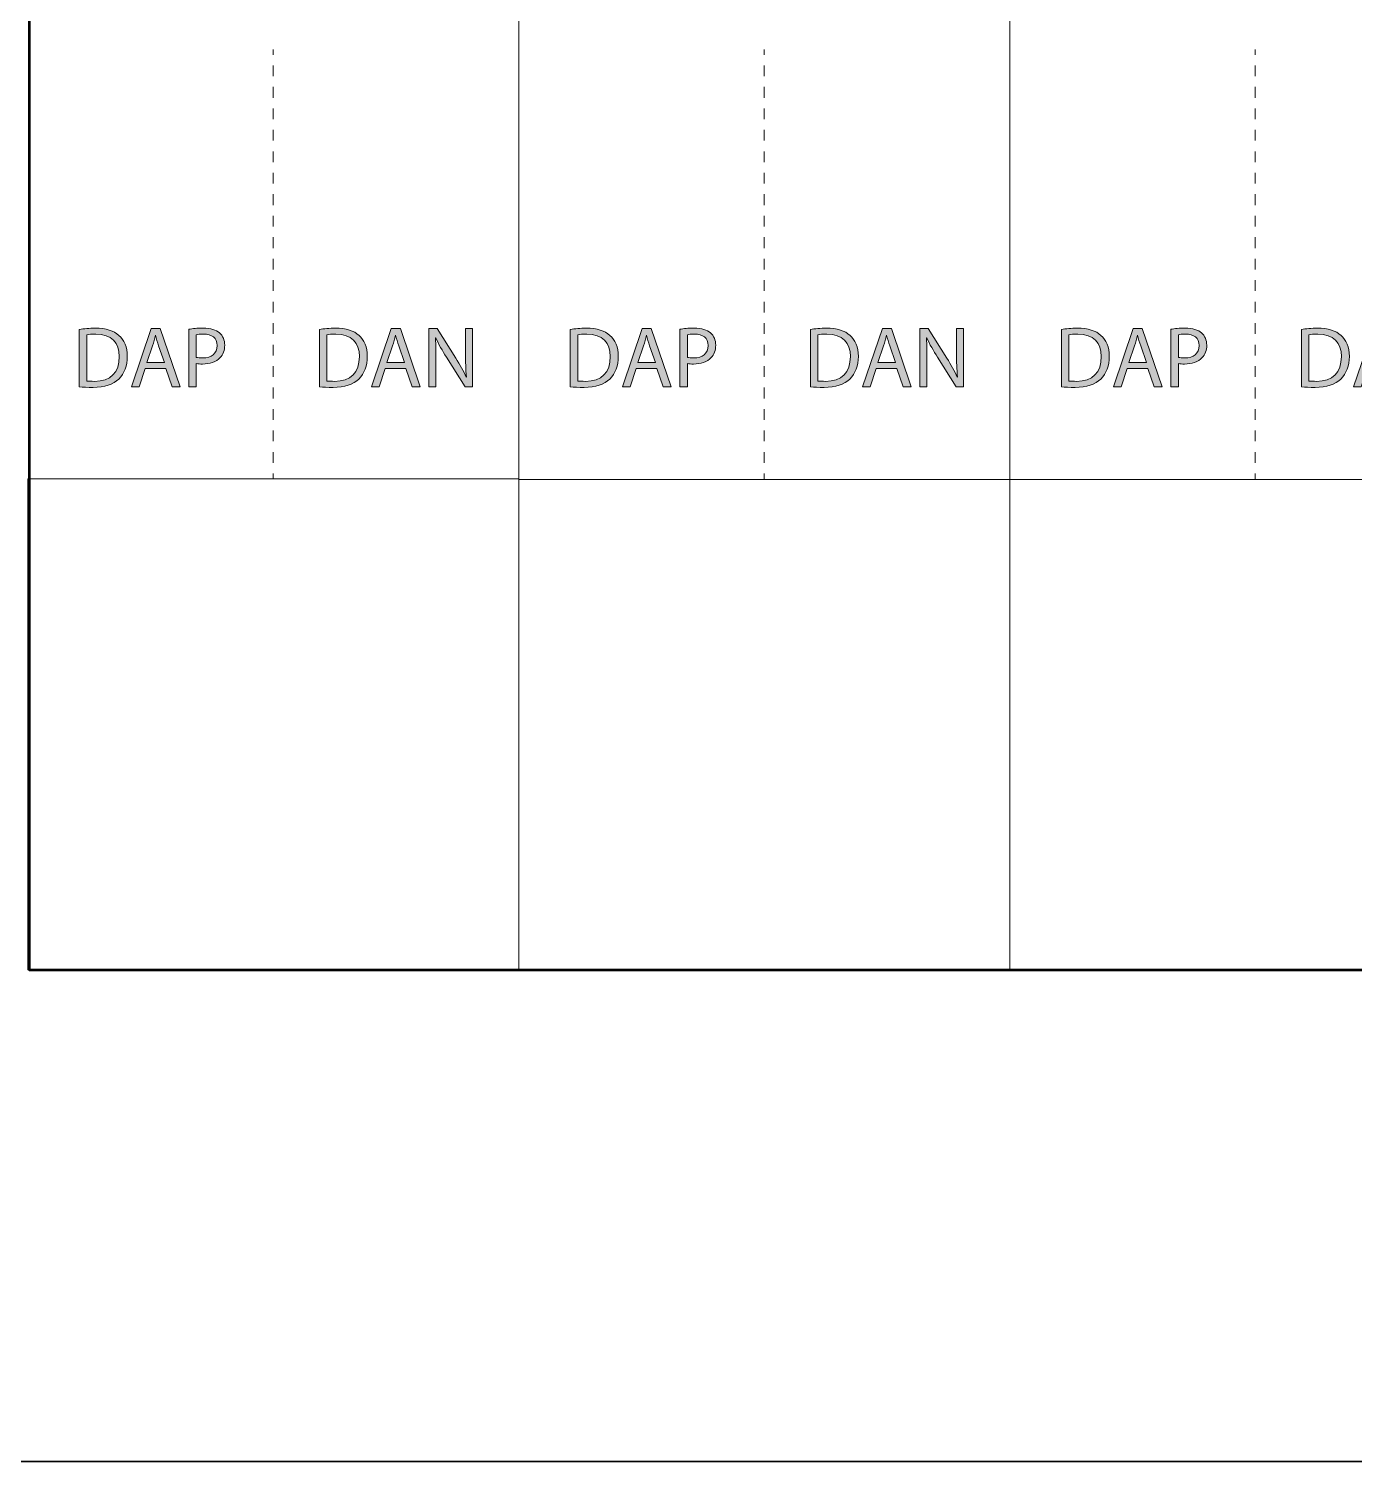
# Model space of a CAD drawing. Header units: inches. Extents: x 1 to 361, y -269 to -21.
# Drawn here: x 212.03 to 255.23, y -269.01 to -222.33 of the extents above; entities that cross this region are included whole.
import ezdxf

# ---------------------------------------------------------------- set-up
doc = ezdxf.new("R2010")
doc.units = ezdxf.units.IN
doc.header["$MEASUREMENT"] = 0
for name, pattern in [('AI-Linetype-5', [0.699849, 0.349925, -0.349925]), ('AI-Linetype-6', [0.699849, 0.349925, -0.349925]), ('AI-Linetype-7', [0.699849, 0.349925, -0.349925])]:
    doc.linetypes.add(name, pattern=pattern)
doc.layers.add('Layer 1', color=7, linetype='Continuous')

# ---------------------------------------------------------------- blocks, each defined once
blk = doc.blocks.new('block 53')
at = {"layer": 'Layer 1', "color": 7, "lineweight": 18}
for points in [[(220, -223.176), (220, -223)], [(220, -237), (220, -236.823)]]:
    blk.add_lwpolyline(points, dxfattribs=at)
at = {"layer": 'Layer 1', "color": 7, "linetype": 'AI-Linetype-5', "lineweight": 18}
blk.add_lwpolyline([(220, -236.473), (220, -223.351)], dxfattribs=at)
blk = doc.blocks.new('block 52')
at = {"layer": 'Layer 1'}
blk.add_blockref('block 53', (0, 0), dxfattribs=at)
blk = doc.blocks.new('block 55')
at = {"layer": 'Layer 1', "color": 7, "lineweight": 18}
for points in [[(236, -223.176), (236, -223)], [(236, -237), (236, -236.823)]]:
    blk.add_lwpolyline(points, dxfattribs=at)
at = {"layer": 'Layer 1', "color": 7, "linetype": 'AI-Linetype-6', "lineweight": 18}
blk.add_lwpolyline([(236, -236.473), (236, -223.351)], dxfattribs=at)
blk = doc.blocks.new('block 54')
at = {"layer": 'Layer 1'}
blk.add_blockref('block 55', (0, 0), dxfattribs=at)
blk = doc.blocks.new('block 57')
at = {"layer": 'Layer 1', "color": 7, "lineweight": 18}
for points in [[(252, -223.176), (252, -223)], [(252, -237), (252, -236.823)]]:
    blk.add_lwpolyline(points, dxfattribs=at)
at = {"layer": 'Layer 1', "color": 7, "linetype": 'AI-Linetype-7', "lineweight": 18}
blk.add_lwpolyline([(252, -236.473), (252, -223.351)], dxfattribs=at)
blk = doc.blocks.new('block 56')
at = {"layer": 'Layer 1'}
blk.add_blockref('block 57', (0, 0), dxfattribs=at)
blk = doc.blocks.new('block 61')
at = {"layer": 'Layer 1'}
h = blk.add_hatch(color=7, dxfattribs=at)
h.dxf.hatch_style = 2
edge = h.paths.add_edge_path()
edge.add_spline(control_points=[(213.68, -232.127), (213.829, -232.102), (214.007, -232.085), (214.202, -232.085), (214.554, -232.085), (214.805, -232.169), (214.972, -232.321), (215.144, -232.477), (215.243, -232.697), (215.243, -233.004), (215.243, -233.314), (215.144, -233.568), (214.969, -233.743), (214.789, -233.921), (214.495, -234.017), (214.126, -234.017), (213.948, -234.017), (213.804, -234.008), (213.68, -233.994), (213.68, -233.994), (213.68, -232.127), (213.68, -232.127)], knot_values=[0, 0, 0, 0, 1, 1, 1, 2, 2, 2, 3, 3, 3, 4, 4, 4, 5, 5, 5, 6, 6, 6, 7, 7, 7, 7], degree=3, periodic=1)
edge = h.paths.add_edge_path()
edge.add_spline(control_points=[(213.926, -233.808), (213.988, -233.817), (214.078, -233.819), (214.174, -233.819), (214.701, -233.819), (214.983, -233.526), (214.983, -233.012), (214.986, -232.564), (214.732, -232.279), (214.213, -232.279), (214.086, -232.279), (213.99, -232.29), (213.926, -232.305), (213.926, -232.305), (213.926, -233.808), (213.926, -233.808)], knot_values=[0, 0, 0, 0, 1, 1, 1, 2, 2, 2, 3, 3, 3, 4, 4, 4, 5, 5, 5, 5], degree=3, periodic=1)
h = blk.add_hatch(color=7, dxfattribs=at)
h.dxf.hatch_style = 2
h.paths.add_polyline_path([(215.828, -233.402), (215.63, -234), (215.376, -234), (216.025, -232.099), (216.318, -232.099), (216.967, -234), (216.705, -234), (216.502, -233.402)])
edge = h.paths.add_edge_path()
edge.add_spline(control_points=[(216.454, -233.21), (216.454, -233.21), (216.265, -232.663), (216.265, -232.663), (216.222, -232.539), (216.194, -232.426), (216.166, -232.316), (216.166, -232.316), (216.16, -232.316), (216.16, -232.316), (216.132, -232.426), (216.104, -232.544), (216.064, -232.66), (216.064, -232.66), (215.878, -233.21), (215.878, -233.21), (215.878, -233.21), (216.454, -233.21), (216.454, -233.21)], knot_values=[0, 0, 0, 0, 1, 1, 1, 2, 2, 2, 3, 3, 3, 4, 4, 4, 5, 5, 5, 6, 6, 6, 6], degree=3, periodic=1)
h = blk.add_hatch(color=7, dxfattribs=at)
h.dxf.hatch_style = 2
edge = h.paths.add_edge_path()
edge.add_spline(control_points=[(217.247, -232.121), (217.366, -232.102), (217.521, -232.085), (217.719, -232.085), (217.961, -232.085), (218.139, -232.141), (218.252, -232.242), (218.353, -232.333), (218.418, -232.471), (218.418, -232.64), (218.418, -232.812), (218.367, -232.948), (218.271, -233.047), (218.139, -233.185), (217.93, -233.255), (217.69, -233.255), (217.617, -233.255), (217.549, -233.252), (217.493, -233.238), (217.493, -233.238), (217.493, -234), (217.493, -234), (217.493, -234), (217.247, -234), (217.247, -234), (217.247, -234), (217.247, -232.121), (217.247, -232.121)], knot_values=[0, 0, 0, 0, 1, 1, 1, 2, 2, 2, 3, 3, 3, 4, 4, 4, 5, 5, 5, 6, 6, 6, 7, 7, 7, 8, 8, 8, 9, 9, 9, 9], degree=3, periodic=1)
edge = h.paths.add_edge_path()
edge.add_spline(control_points=[(217.493, -233.038), (217.546, -233.052), (217.614, -233.058), (217.696, -233.058), (217.992, -233.058), (218.173, -232.911), (218.173, -232.655), (218.173, -232.401), (217.992, -232.279), (217.724, -232.279), (217.617, -232.279), (217.535, -232.288), (217.493, -232.299), (217.493, -232.299), (217.493, -233.038), (217.493, -233.038)], knot_values=[0, 0, 0, 0, 1, 1, 1, 2, 2, 2, 3, 3, 3, 4, 4, 4, 5, 5, 5, 5], degree=3, periodic=1)
at = {"layer": 'Layer 1', "lineweight": 0}
blk.add_lwpolyline([(215.828, -233.402), (215.63, -234), (215.376, -234), (216.025, -232.099), (216.318, -232.099), (216.967, -234), (216.705, -234), (216.502, -233.402), (215.828, -233.402)], dxfattribs=at)
for points, knots in [([(213.68, -232.127), (213.829, -232.102), (214.007, -232.085), (214.202, -232.085), (214.554, -232.085), (214.805, -232.169), (214.972, -232.321), (215.144, -232.477), (215.243, -232.697), (215.243, -233.004), (215.243, -233.314), (215.144, -233.568), (214.969, -233.743), (214.789, -233.921), (214.495, -234.017), (214.126, -234.017), (213.948, -234.017), (213.804, -234.008), (213.68, -233.994), (213.68, -233.994), (213.68, -232.127), (213.68, -232.127)], [0, 0, 0, 0, 1, 1, 1, 2, 2, 2, 3, 3, 3, 4, 4, 4, 5, 5, 5, 6, 6, 6, 7, 7, 7, 7]), ([(213.926, -233.808), (213.988, -233.817), (214.078, -233.819), (214.174, -233.819), (214.701, -233.819), (214.983, -233.526), (214.983, -233.012), (214.986, -232.564), (214.732, -232.279), (214.213, -232.279), (214.086, -232.279), (213.99, -232.29), (213.926, -232.305), (213.926, -232.305), (213.926, -233.808), (213.926, -233.808)], [0, 0, 0, 0, 1, 1, 1, 2, 2, 2, 3, 3, 3, 4, 4, 4, 5, 5, 5, 5]), ([(216.454, -233.21), (216.454, -233.21), (216.265, -232.663), (216.265, -232.663), (216.222, -232.539), (216.194, -232.426), (216.166, -232.316), (216.166, -232.316), (216.16, -232.316), (216.16, -232.316), (216.132, -232.426), (216.104, -232.544), (216.064, -232.66), (216.064, -232.66), (215.878, -233.21), (215.878, -233.21), (215.878, -233.21), (216.454, -233.21), (216.454, -233.21)], [0, 0, 0, 0, 1, 1, 1, 2, 2, 2, 3, 3, 3, 4, 4, 4, 5, 5, 5, 6, 6, 6, 6]), ([(217.247, -232.121), (217.366, -232.102), (217.521, -232.085), (217.719, -232.085), (217.961, -232.085), (218.139, -232.141), (218.252, -232.242), (218.353, -232.333), (218.418, -232.471), (218.418, -232.64), (218.418, -232.812), (218.367, -232.948), (218.271, -233.047), (218.139, -233.185), (217.93, -233.255), (217.69, -233.255), (217.617, -233.255), (217.549, -233.252), (217.493, -233.238), (217.493, -233.238), (217.493, -234), (217.493, -234), (217.493, -234), (217.247, -234), (217.247, -234), (217.247, -234), (217.247, -232.121), (217.247, -232.121)], [0, 0, 0, 0, 1, 1, 1, 2, 2, 2, 3, 3, 3, 4, 4, 4, 5, 5, 5, 6, 6, 6, 7, 7, 7, 8, 8, 8, 9, 9, 9, 9]), ([(217.493, -233.038), (217.546, -233.052), (217.614, -233.058), (217.696, -233.058), (217.992, -233.058), (218.173, -232.911), (218.173, -232.655), (218.173, -232.401), (217.992, -232.279), (217.724, -232.279), (217.617, -232.279), (217.535, -232.288), (217.493, -232.299), (217.493, -232.299), (217.493, -233.038), (217.493, -233.038)], [0, 0, 0, 0, 1, 1, 1, 2, 2, 2, 3, 3, 3, 4, 4, 4, 5, 5, 5, 5])]:
    blk.add_open_spline(points, degree=3, knots=knots, dxfattribs=at)
blk = doc.blocks.new('block 62')
at = {"layer": 'Layer 1'}
h = blk.add_hatch(color=7, dxfattribs=at)
h.dxf.hatch_style = 2
edge = h.paths.add_edge_path()
edge.add_spline(control_points=[(229.68, -232.127), (229.83, -232.102), (230.007, -232.085), (230.202, -232.085), (230.554, -232.085), (230.806, -232.169), (230.972, -232.321), (231.144, -232.477), (231.243, -232.697), (231.243, -233.004), (231.243, -233.314), (231.144, -233.568), (230.969, -233.743), (230.789, -233.921), (230.495, -234.017), (230.126, -234.017), (229.948, -234.017), (229.804, -234.008), (229.68, -233.994), (229.68, -233.994), (229.68, -232.127), (229.68, -232.127)], knot_values=[0, 0, 0, 0, 1, 1, 1, 2, 2, 2, 3, 3, 3, 4, 4, 4, 5, 5, 5, 6, 6, 6, 7, 7, 7, 7], degree=3, periodic=1)
edge = h.paths.add_edge_path()
edge.add_spline(control_points=[(229.926, -233.808), (229.988, -233.817), (230.078, -233.819), (230.174, -233.819), (230.701, -233.819), (230.983, -233.526), (230.983, -233.012), (230.986, -232.564), (230.732, -232.279), (230.213, -232.279), (230.086, -232.279), (229.99, -232.29), (229.926, -232.305), (229.926, -232.305), (229.926, -233.808), (229.926, -233.808)], knot_values=[0, 0, 0, 0, 1, 1, 1, 2, 2, 2, 3, 3, 3, 4, 4, 4, 5, 5, 5, 5], degree=3, periodic=1)
h = blk.add_hatch(color=7, dxfattribs=at)
h.dxf.hatch_style = 2
h.paths.add_polyline_path([(231.828, -233.402), (231.63, -234), (231.376, -234), (232.025, -232.099), (232.318, -232.099), (232.967, -234), (232.705, -234), (232.502, -233.402)])
edge = h.paths.add_edge_path()
edge.add_spline(control_points=[(232.454, -233.21), (232.454, -233.21), (232.265, -232.663), (232.265, -232.663), (232.223, -232.539), (232.194, -232.426), (232.166, -232.316), (232.166, -232.316), (232.161, -232.316), (232.161, -232.316), (232.132, -232.426), (232.104, -232.544), (232.064, -232.66), (232.064, -232.66), (231.878, -233.21), (231.878, -233.21), (231.878, -233.21), (232.454, -233.21), (232.454, -233.21)], knot_values=[0, 0, 0, 0, 1, 1, 1, 2, 2, 2, 3, 3, 3, 4, 4, 4, 5, 5, 5, 6, 6, 6, 6], degree=3, periodic=1)
h = blk.add_hatch(color=7, dxfattribs=at)
h.dxf.hatch_style = 2
edge = h.paths.add_edge_path()
edge.add_spline(control_points=[(233.247, -232.121), (233.366, -232.102), (233.521, -232.085), (233.719, -232.085), (233.961, -232.085), (234.139, -232.141), (234.252, -232.242), (234.353, -232.333), (234.418, -232.471), (234.418, -232.64), (234.418, -232.812), (234.367, -232.948), (234.271, -233.047), (234.139, -233.185), (233.93, -233.255), (233.69, -233.255), (233.617, -233.255), (233.549, -233.252), (233.493, -233.238), (233.493, -233.238), (233.493, -234), (233.493, -234), (233.493, -234), (233.247, -234), (233.247, -234), (233.247, -234), (233.247, -232.121), (233.247, -232.121)], knot_values=[0, 0, 0, 0, 1, 1, 1, 2, 2, 2, 3, 3, 3, 4, 4, 4, 5, 5, 5, 6, 6, 6, 7, 7, 7, 8, 8, 8, 9, 9, 9, 9], degree=3, periodic=1)
edge = h.paths.add_edge_path()
edge.add_spline(control_points=[(233.493, -233.038), (233.546, -233.052), (233.614, -233.058), (233.696, -233.058), (233.992, -233.058), (234.173, -232.911), (234.173, -232.655), (234.173, -232.401), (233.992, -232.279), (233.724, -232.279), (233.617, -232.279), (233.535, -232.288), (233.493, -232.299), (233.493, -232.299), (233.493, -233.038), (233.493, -233.038)], knot_values=[0, 0, 0, 0, 1, 1, 1, 2, 2, 2, 3, 3, 3, 4, 4, 4, 5, 5, 5, 5], degree=3, periodic=1)
at = {"layer": 'Layer 1', "lineweight": 0}
blk.add_lwpolyline([(231.828, -233.402), (231.63, -234), (231.376, -234), (232.025, -232.099), (232.318, -232.099), (232.967, -234), (232.705, -234), (232.502, -233.402), (231.828, -233.402)], dxfattribs=at)
for points, knots in [([(229.68, -232.127), (229.83, -232.102), (230.007, -232.085), (230.202, -232.085), (230.554, -232.085), (230.806, -232.169), (230.972, -232.321), (231.144, -232.477), (231.243, -232.697), (231.243, -233.004), (231.243, -233.314), (231.144, -233.568), (230.969, -233.743), (230.789, -233.921), (230.495, -234.017), (230.126, -234.017), (229.948, -234.017), (229.804, -234.008), (229.68, -233.994), (229.68, -233.994), (229.68, -232.127), (229.68, -232.127)], [0, 0, 0, 0, 1, 1, 1, 2, 2, 2, 3, 3, 3, 4, 4, 4, 5, 5, 5, 6, 6, 6, 7, 7, 7, 7]), ([(229.926, -233.808), (229.988, -233.817), (230.078, -233.819), (230.174, -233.819), (230.701, -233.819), (230.983, -233.526), (230.983, -233.012), (230.986, -232.564), (230.732, -232.279), (230.213, -232.279), (230.086, -232.279), (229.99, -232.29), (229.926, -232.305), (229.926, -232.305), (229.926, -233.808), (229.926, -233.808)], [0, 0, 0, 0, 1, 1, 1, 2, 2, 2, 3, 3, 3, 4, 4, 4, 5, 5, 5, 5]), ([(232.454, -233.21), (232.454, -233.21), (232.265, -232.663), (232.265, -232.663), (232.223, -232.539), (232.194, -232.426), (232.166, -232.316), (232.166, -232.316), (232.161, -232.316), (232.161, -232.316), (232.132, -232.426), (232.104, -232.544), (232.064, -232.66), (232.064, -232.66), (231.878, -233.21), (231.878, -233.21), (231.878, -233.21), (232.454, -233.21), (232.454, -233.21)], [0, 0, 0, 0, 1, 1, 1, 2, 2, 2, 3, 3, 3, 4, 4, 4, 5, 5, 5, 6, 6, 6, 6]), ([(233.247, -232.121), (233.366, -232.102), (233.521, -232.085), (233.719, -232.085), (233.961, -232.085), (234.139, -232.141), (234.252, -232.242), (234.353, -232.333), (234.418, -232.471), (234.418, -232.64), (234.418, -232.812), (234.367, -232.948), (234.271, -233.047), (234.139, -233.185), (233.93, -233.255), (233.69, -233.255), (233.617, -233.255), (233.549, -233.252), (233.493, -233.238), (233.493, -233.238), (233.493, -234), (233.493, -234), (233.493, -234), (233.247, -234), (233.247, -234), (233.247, -234), (233.247, -232.121), (233.247, -232.121)], [0, 0, 0, 0, 1, 1, 1, 2, 2, 2, 3, 3, 3, 4, 4, 4, 5, 5, 5, 6, 6, 6, 7, 7, 7, 8, 8, 8, 9, 9, 9, 9]), ([(233.493, -233.038), (233.546, -233.052), (233.614, -233.058), (233.696, -233.058), (233.992, -233.058), (234.173, -232.911), (234.173, -232.655), (234.173, -232.401), (233.992, -232.279), (233.724, -232.279), (233.617, -232.279), (233.535, -232.288), (233.493, -232.299), (233.493, -232.299), (233.493, -233.038), (233.493, -233.038)], [0, 0, 0, 0, 1, 1, 1, 2, 2, 2, 3, 3, 3, 4, 4, 4, 5, 5, 5, 5])]:
    blk.add_open_spline(points, degree=3, knots=knots, dxfattribs=at)
blk = doc.blocks.new('block 63')
at = {"layer": 'Layer 1'}
h = blk.add_hatch(color=7, dxfattribs=at)
h.dxf.hatch_style = 2
edge = h.paths.add_edge_path()
edge.add_spline(control_points=[(245.68, -232.127), (245.83, -232.102), (246.007, -232.085), (246.202, -232.085), (246.554, -232.085), (246.806, -232.169), (246.972, -232.321), (247.144, -232.477), (247.243, -232.697), (247.243, -233.004), (247.243, -233.314), (247.144, -233.568), (246.969, -233.743), (246.789, -233.921), (246.495, -234.017), (246.126, -234.017), (245.948, -234.017), (245.804, -234.008), (245.68, -233.994), (245.68, -233.994), (245.68, -232.127), (245.68, -232.127)], knot_values=[0, 0, 0, 0, 1, 1, 1, 2, 2, 2, 3, 3, 3, 4, 4, 4, 5, 5, 5, 6, 6, 6, 7, 7, 7, 7], degree=3, periodic=1)
edge = h.paths.add_edge_path()
edge.add_spline(control_points=[(245.926, -233.808), (245.988, -233.817), (246.078, -233.819), (246.174, -233.819), (246.701, -233.819), (246.983, -233.526), (246.983, -233.012), (246.986, -232.564), (246.732, -232.279), (246.213, -232.279), (246.086, -232.279), (245.99, -232.29), (245.926, -232.305), (245.926, -232.305), (245.926, -233.808), (245.926, -233.808)], knot_values=[0, 0, 0, 0, 1, 1, 1, 2, 2, 2, 3, 3, 3, 4, 4, 4, 5, 5, 5, 5], degree=3, periodic=1)
h = blk.add_hatch(color=7, dxfattribs=at)
h.dxf.hatch_style = 2
h.paths.add_polyline_path([(247.828, -233.402), (247.63, -234), (247.376, -234), (248.025, -232.099), (248.318, -232.099), (248.967, -234), (248.705, -234), (248.502, -233.402)])
edge = h.paths.add_edge_path()
edge.add_spline(control_points=[(248.454, -233.21), (248.454, -233.21), (248.265, -232.663), (248.265, -232.663), (248.223, -232.539), (248.194, -232.426), (248.166, -232.316), (248.166, -232.316), (248.161, -232.316), (248.161, -232.316), (248.132, -232.426), (248.104, -232.544), (248.064, -232.66), (248.064, -232.66), (247.878, -233.21), (247.878, -233.21), (247.878, -233.21), (248.454, -233.21), (248.454, -233.21)], knot_values=[0, 0, 0, 0, 1, 1, 1, 2, 2, 2, 3, 3, 3, 4, 4, 4, 5, 5, 5, 6, 6, 6, 6], degree=3, periodic=1)
h = blk.add_hatch(color=7, dxfattribs=at)
h.dxf.hatch_style = 2
edge = h.paths.add_edge_path()
edge.add_spline(control_points=[(249.247, -232.121), (249.366, -232.102), (249.521, -232.085), (249.719, -232.085), (249.961, -232.085), (250.139, -232.141), (250.252, -232.242), (250.353, -232.333), (250.418, -232.471), (250.418, -232.64), (250.418, -232.812), (250.367, -232.948), (250.271, -233.047), (250.139, -233.185), (249.93, -233.255), (249.691, -233.255), (249.617, -233.255), (249.549, -233.252), (249.493, -233.238), (249.493, -233.238), (249.493, -234), (249.493, -234), (249.493, -234), (249.247, -234), (249.247, -234), (249.247, -234), (249.247, -232.121), (249.247, -232.121)], knot_values=[0, 0, 0, 0, 1, 1, 1, 2, 2, 2, 3, 3, 3, 4, 4, 4, 5, 5, 5, 6, 6, 6, 7, 7, 7, 8, 8, 8, 9, 9, 9, 9], degree=3, periodic=1)
edge = h.paths.add_edge_path()
edge.add_spline(control_points=[(249.493, -233.038), (249.547, -233.052), (249.614, -233.058), (249.696, -233.058), (249.992, -233.058), (250.173, -232.911), (250.173, -232.655), (250.173, -232.401), (249.992, -232.279), (249.724, -232.279), (249.617, -232.279), (249.535, -232.288), (249.493, -232.299), (249.493, -232.299), (249.493, -233.038), (249.493, -233.038)], knot_values=[0, 0, 0, 0, 1, 1, 1, 2, 2, 2, 3, 3, 3, 4, 4, 4, 5, 5, 5, 5], degree=3, periodic=1)
at = {"layer": 'Layer 1', "lineweight": 0}
blk.add_lwpolyline([(247.828, -233.402), (247.63, -234), (247.376, -234), (248.025, -232.099), (248.318, -232.099), (248.967, -234), (248.705, -234), (248.502, -233.402), (247.828, -233.402)], dxfattribs=at)
for points, knots in [([(245.68, -232.127), (245.83, -232.102), (246.007, -232.085), (246.202, -232.085), (246.554, -232.085), (246.806, -232.169), (246.972, -232.321), (247.144, -232.477), (247.243, -232.697), (247.243, -233.004), (247.243, -233.314), (247.144, -233.568), (246.969, -233.743), (246.789, -233.921), (246.495, -234.017), (246.126, -234.017), (245.948, -234.017), (245.804, -234.008), (245.68, -233.994), (245.68, -233.994), (245.68, -232.127), (245.68, -232.127)], [0, 0, 0, 0, 1, 1, 1, 2, 2, 2, 3, 3, 3, 4, 4, 4, 5, 5, 5, 6, 6, 6, 7, 7, 7, 7]), ([(245.926, -233.808), (245.988, -233.817), (246.078, -233.819), (246.174, -233.819), (246.701, -233.819), (246.983, -233.526), (246.983, -233.012), (246.986, -232.564), (246.732, -232.279), (246.213, -232.279), (246.086, -232.279), (245.99, -232.29), (245.926, -232.305), (245.926, -232.305), (245.926, -233.808), (245.926, -233.808)], [0, 0, 0, 0, 1, 1, 1, 2, 2, 2, 3, 3, 3, 4, 4, 4, 5, 5, 5, 5]), ([(248.454, -233.21), (248.454, -233.21), (248.265, -232.663), (248.265, -232.663), (248.223, -232.539), (248.194, -232.426), (248.166, -232.316), (248.166, -232.316), (248.161, -232.316), (248.161, -232.316), (248.132, -232.426), (248.104, -232.544), (248.064, -232.66), (248.064, -232.66), (247.878, -233.21), (247.878, -233.21), (247.878, -233.21), (248.454, -233.21), (248.454, -233.21)], [0, 0, 0, 0, 1, 1, 1, 2, 2, 2, 3, 3, 3, 4, 4, 4, 5, 5, 5, 6, 6, 6, 6]), ([(249.247, -232.121), (249.366, -232.102), (249.521, -232.085), (249.719, -232.085), (249.961, -232.085), (250.139, -232.141), (250.252, -232.242), (250.353, -232.333), (250.418, -232.471), (250.418, -232.64), (250.418, -232.812), (250.367, -232.948), (250.271, -233.047), (250.139, -233.185), (249.93, -233.255), (249.691, -233.255), (249.617, -233.255), (249.549, -233.252), (249.493, -233.238), (249.493, -233.238), (249.493, -234), (249.493, -234), (249.493, -234), (249.247, -234), (249.247, -234), (249.247, -234), (249.247, -232.121), (249.247, -232.121)], [0, 0, 0, 0, 1, 1, 1, 2, 2, 2, 3, 3, 3, 4, 4, 4, 5, 5, 5, 6, 6, 6, 7, 7, 7, 8, 8, 8, 9, 9, 9, 9]), ([(249.493, -233.038), (249.547, -233.052), (249.614, -233.058), (249.696, -233.058), (249.992, -233.058), (250.173, -232.911), (250.173, -232.655), (250.173, -232.401), (249.992, -232.279), (249.724, -232.279), (249.617, -232.279), (249.535, -232.288), (249.493, -232.299), (249.493, -232.299), (249.493, -233.038), (249.493, -233.038)], [0, 0, 0, 0, 1, 1, 1, 2, 2, 2, 3, 3, 3, 4, 4, 4, 5, 5, 5, 5])]:
    blk.add_open_spline(points, degree=3, knots=knots, dxfattribs=at)
blk = doc.blocks.new('block 65')
at = {"layer": 'Layer 1'}
h = blk.add_hatch(color=7, dxfattribs=at)
h.dxf.hatch_style = 2
edge = h.paths.add_edge_path()
edge.add_spline(control_points=[(221.502, -232.127), (221.652, -232.102), (221.83, -232.085), (222.024, -232.085), (222.377, -232.085), (222.628, -232.169), (222.794, -232.321), (222.967, -232.477), (223.065, -232.697), (223.065, -233.004), (223.065, -233.314), (222.967, -233.568), (222.792, -233.743), (222.611, -233.921), (222.318, -234.017), (221.948, -234.017), (221.77, -234.017), (221.626, -234.008), (221.502, -233.994), (221.502, -233.994), (221.502, -232.127), (221.502, -232.127)], knot_values=[0, 0, 0, 0, 1, 1, 1, 2, 2, 2, 3, 3, 3, 4, 4, 4, 5, 5, 5, 6, 6, 6, 7, 7, 7, 7], degree=3, periodic=1)
edge = h.paths.add_edge_path()
edge.add_spline(control_points=[(221.748, -233.808), (221.81, -233.817), (221.9, -233.819), (221.996, -233.819), (222.524, -233.819), (222.806, -233.526), (222.806, -233.012), (222.808, -232.564), (222.555, -232.279), (222.036, -232.279), (221.909, -232.279), (221.813, -232.29), (221.748, -232.305), (221.748, -232.305), (221.748, -233.808), (221.748, -233.808)], knot_values=[0, 0, 0, 0, 1, 1, 1, 2, 2, 2, 3, 3, 3, 4, 4, 4, 5, 5, 5, 5], degree=3, periodic=1)
h = blk.add_hatch(color=7, dxfattribs=at)
h.dxf.hatch_style = 2
h.paths.add_polyline_path([(223.65, -233.402), (223.453, -234), (223.199, -234), (223.847, -232.099), (224.141, -232.099), (224.789, -234), (224.527, -234), (224.324, -233.402)])
edge = h.paths.add_edge_path()
edge.add_spline(control_points=[(224.276, -233.21), (224.276, -233.21), (224.087, -232.663), (224.087, -232.663), (224.045, -232.539), (224.017, -232.426), (223.988, -232.316), (223.988, -232.316), (223.983, -232.316), (223.983, -232.316), (223.955, -232.426), (223.926, -232.544), (223.887, -232.66), (223.887, -232.66), (223.701, -233.21), (223.701, -233.21), (223.701, -233.21), (224.276, -233.21), (224.276, -233.21)], knot_values=[0, 0, 0, 0, 1, 1, 1, 2, 2, 2, 3, 3, 3, 4, 4, 4, 5, 5, 5, 6, 6, 6, 6], degree=3, periodic=1)
h = blk.add_hatch(color=7, dxfattribs=at)
h.dxf.hatch_style = 2
edge = h.paths.add_edge_path()
edge.add_spline(control_points=[(225.07, -234), (225.07, -234), (225.07, -232.099), (225.07, -232.099), (225.07, -232.099), (225.341, -232.099), (225.341, -232.099), (225.341, -232.099), (225.947, -233.061), (225.947, -233.061), (226.085, -233.283), (226.198, -233.484), (226.286, -233.678), (226.286, -233.678), (226.294, -233.675), (226.294, -233.675), (226.271, -233.422), (226.266, -233.19), (226.266, -232.894), (226.266, -232.894), (226.266, -232.099), (226.266, -232.099), (226.266, -232.099), (226.497, -232.099), (226.497, -232.099), (226.497, -232.099), (226.497, -234), (226.497, -234), (226.497, -234), (226.249, -234), (226.249, -234), (226.249, -234), (225.645, -233.035), (225.645, -233.035), (225.513, -232.824), (225.386, -232.606), (225.293, -232.401), (225.293, -232.401), (225.284, -232.403), (225.284, -232.403), (225.298, -232.643), (225.301, -232.872), (225.301, -233.187), (225.301, -233.187), (225.301, -234), (225.301, -234), (225.301, -234), (225.07, -234), (225.07, -234)], knot_values=[0, 0, 0, 0, 1, 1, 1, 2, 2, 2, 3, 3, 3, 4, 4, 4, 5, 5, 5, 6, 6, 6, 7, 7, 7, 8, 8, 8, 9, 9, 9, 10, 10, 10, 11, 11, 11, 12, 12, 12, 13, 13, 13, 14, 14, 14, 15, 15, 15, 16, 16, 16, 16], degree=3, periodic=1)
at = {"layer": 'Layer 1', "lineweight": 0}
blk.add_lwpolyline([(223.65, -233.402), (223.453, -234), (223.199, -234), (223.847, -232.099), (224.141, -232.099), (224.789, -234), (224.527, -234), (224.324, -233.402), (223.65, -233.402)], dxfattribs=at)
for points, knots in [([(221.502, -232.127), (221.652, -232.102), (221.83, -232.085), (222.024, -232.085), (222.377, -232.085), (222.628, -232.169), (222.794, -232.321), (222.967, -232.477), (223.065, -232.697), (223.065, -233.004), (223.065, -233.314), (222.967, -233.568), (222.792, -233.743), (222.611, -233.921), (222.318, -234.017), (221.948, -234.017), (221.77, -234.017), (221.626, -234.008), (221.502, -233.994), (221.502, -233.994), (221.502, -232.127), (221.502, -232.127)], [0, 0, 0, 0, 1, 1, 1, 2, 2, 2, 3, 3, 3, 4, 4, 4, 5, 5, 5, 6, 6, 6, 7, 7, 7, 7]), ([(221.748, -233.808), (221.81, -233.817), (221.9, -233.819), (221.996, -233.819), (222.524, -233.819), (222.806, -233.526), (222.806, -233.012), (222.808, -232.564), (222.555, -232.279), (222.036, -232.279), (221.909, -232.279), (221.813, -232.29), (221.748, -232.305), (221.748, -232.305), (221.748, -233.808), (221.748, -233.808)], [0, 0, 0, 0, 1, 1, 1, 2, 2, 2, 3, 3, 3, 4, 4, 4, 5, 5, 5, 5]), ([(224.276, -233.21), (224.276, -233.21), (224.087, -232.663), (224.087, -232.663), (224.045, -232.539), (224.017, -232.426), (223.988, -232.316), (223.988, -232.316), (223.983, -232.316), (223.983, -232.316), (223.955, -232.426), (223.926, -232.544), (223.887, -232.66), (223.887, -232.66), (223.701, -233.21), (223.701, -233.21), (223.701, -233.21), (224.276, -233.21), (224.276, -233.21)], [0, 0, 0, 0, 1, 1, 1, 2, 2, 2, 3, 3, 3, 4, 4, 4, 5, 5, 5, 6, 6, 6, 6]), ([(225.07, -234), (225.07, -234), (225.07, -232.099), (225.07, -232.099), (225.07, -232.099), (225.341, -232.099), (225.341, -232.099), (225.341, -232.099), (225.947, -233.061), (225.947, -233.061), (226.085, -233.283), (226.198, -233.484), (226.286, -233.678), (226.286, -233.678), (226.294, -233.675), (226.294, -233.675), (226.271, -233.422), (226.266, -233.19), (226.266, -232.894), (226.266, -232.894), (226.266, -232.099), (226.266, -232.099), (226.266, -232.099), (226.497, -232.099), (226.497, -232.099), (226.497, -232.099), (226.497, -234), (226.497, -234), (226.497, -234), (226.249, -234), (226.249, -234), (226.249, -234), (225.645, -233.035), (225.645, -233.035), (225.513, -232.824), (225.386, -232.606), (225.293, -232.401), (225.293, -232.401), (225.284, -232.403), (225.284, -232.403), (225.298, -232.643), (225.301, -232.872), (225.301, -233.187), (225.301, -233.187), (225.301, -234), (225.301, -234), (225.301, -234), (225.07, -234), (225.07, -234)], [0, 0, 0, 0, 1, 1, 1, 2, 2, 2, 3, 3, 3, 4, 4, 4, 5, 5, 5, 6, 6, 6, 7, 7, 7, 8, 8, 8, 9, 9, 9, 10, 10, 10, 11, 11, 11, 12, 12, 12, 13, 13, 13, 14, 14, 14, 15, 15, 15, 16, 16, 16, 16])]:
    blk.add_open_spline(points, degree=3, knots=knots, dxfattribs=at)
blk = doc.blocks.new('block 66')
at = {"layer": 'Layer 1'}
h = blk.add_hatch(color=7, dxfattribs=at)
h.dxf.hatch_style = 2
edge = h.paths.add_edge_path()
edge.add_spline(control_points=[(237.502, -232.127), (237.652, -232.102), (237.83, -232.085), (238.024, -232.085), (238.377, -232.085), (238.628, -232.169), (238.794, -232.321), (238.967, -232.477), (239.065, -232.697), (239.065, -233.004), (239.065, -233.314), (238.967, -233.568), (238.792, -233.743), (238.611, -233.921), (238.318, -234.017), (237.948, -234.017), (237.77, -234.017), (237.626, -234.008), (237.502, -233.994), (237.502, -233.994), (237.502, -232.127), (237.502, -232.127)], knot_values=[0, 0, 0, 0, 1, 1, 1, 2, 2, 2, 3, 3, 3, 4, 4, 4, 5, 5, 5, 6, 6, 6, 7, 7, 7, 7], degree=3, periodic=1)
edge = h.paths.add_edge_path()
edge.add_spline(control_points=[(237.748, -233.808), (237.81, -233.817), (237.9, -233.819), (237.996, -233.819), (238.524, -233.819), (238.806, -233.526), (238.806, -233.012), (238.809, -232.564), (238.555, -232.279), (238.036, -232.279), (237.909, -232.279), (237.813, -232.29), (237.748, -232.305), (237.748, -232.305), (237.748, -233.808), (237.748, -233.808)], knot_values=[0, 0, 0, 0, 1, 1, 1, 2, 2, 2, 3, 3, 3, 4, 4, 4, 5, 5, 5, 5], degree=3, periodic=1)
h = blk.add_hatch(color=7, dxfattribs=at)
h.dxf.hatch_style = 2
h.paths.add_polyline_path([(239.65, -233.402), (239.453, -234), (239.199, -234), (239.848, -232.099), (240.141, -232.099), (240.789, -234), (240.527, -234), (240.324, -233.402)])
edge = h.paths.add_edge_path()
edge.add_spline(control_points=[(240.276, -233.21), (240.276, -233.21), (240.087, -232.663), (240.087, -232.663), (240.045, -232.539), (240.017, -232.426), (239.988, -232.316), (239.988, -232.316), (239.983, -232.316), (239.983, -232.316), (239.955, -232.426), (239.926, -232.544), (239.887, -232.66), (239.887, -232.66), (239.701, -233.21), (239.701, -233.21), (239.701, -233.21), (240.276, -233.21), (240.276, -233.21)], knot_values=[0, 0, 0, 0, 1, 1, 1, 2, 2, 2, 3, 3, 3, 4, 4, 4, 5, 5, 5, 6, 6, 6, 6], degree=3, periodic=1)
h = blk.add_hatch(color=7, dxfattribs=at)
h.dxf.hatch_style = 2
edge = h.paths.add_edge_path()
edge.add_spline(control_points=[(241.07, -234), (241.07, -234), (241.07, -232.099), (241.07, -232.099), (241.07, -232.099), (241.341, -232.099), (241.341, -232.099), (241.341, -232.099), (241.947, -233.061), (241.947, -233.061), (242.085, -233.283), (242.198, -233.484), (242.286, -233.678), (242.286, -233.678), (242.294, -233.675), (242.294, -233.675), (242.272, -233.422), (242.266, -233.19), (242.266, -232.894), (242.266, -232.894), (242.266, -232.099), (242.266, -232.099), (242.266, -232.099), (242.497, -232.099), (242.497, -232.099), (242.497, -232.099), (242.497, -234), (242.497, -234), (242.497, -234), (242.249, -234), (242.249, -234), (242.249, -234), (241.646, -233.035), (241.646, -233.035), (241.513, -232.824), (241.386, -232.606), (241.293, -232.401), (241.293, -232.401), (241.284, -232.403), (241.284, -232.403), (241.298, -232.643), (241.301, -232.872), (241.301, -233.187), (241.301, -233.187), (241.301, -234), (241.301, -234), (241.301, -234), (241.07, -234), (241.07, -234)], knot_values=[0, 0, 0, 0, 1, 1, 1, 2, 2, 2, 3, 3, 3, 4, 4, 4, 5, 5, 5, 6, 6, 6, 7, 7, 7, 8, 8, 8, 9, 9, 9, 10, 10, 10, 11, 11, 11, 12, 12, 12, 13, 13, 13, 14, 14, 14, 15, 15, 15, 16, 16, 16, 16], degree=3, periodic=1)
at = {"layer": 'Layer 1', "lineweight": 0}
blk.add_lwpolyline([(239.65, -233.402), (239.453, -234), (239.199, -234), (239.848, -232.099), (240.141, -232.099), (240.789, -234), (240.527, -234), (240.324, -233.402), (239.65, -233.402)], dxfattribs=at)
for points, knots in [([(237.502, -232.127), (237.652, -232.102), (237.83, -232.085), (238.024, -232.085), (238.377, -232.085), (238.628, -232.169), (238.794, -232.321), (238.967, -232.477), (239.065, -232.697), (239.065, -233.004), (239.065, -233.314), (238.967, -233.568), (238.792, -233.743), (238.611, -233.921), (238.318, -234.017), (237.948, -234.017), (237.77, -234.017), (237.626, -234.008), (237.502, -233.994), (237.502, -233.994), (237.502, -232.127), (237.502, -232.127)], [0, 0, 0, 0, 1, 1, 1, 2, 2, 2, 3, 3, 3, 4, 4, 4, 5, 5, 5, 6, 6, 6, 7, 7, 7, 7]), ([(237.748, -233.808), (237.81, -233.817), (237.9, -233.819), (237.996, -233.819), (238.524, -233.819), (238.806, -233.526), (238.806, -233.012), (238.809, -232.564), (238.555, -232.279), (238.036, -232.279), (237.909, -232.279), (237.813, -232.29), (237.748, -232.305), (237.748, -232.305), (237.748, -233.808), (237.748, -233.808)], [0, 0, 0, 0, 1, 1, 1, 2, 2, 2, 3, 3, 3, 4, 4, 4, 5, 5, 5, 5]), ([(240.276, -233.21), (240.276, -233.21), (240.087, -232.663), (240.087, -232.663), (240.045, -232.539), (240.017, -232.426), (239.988, -232.316), (239.988, -232.316), (239.983, -232.316), (239.983, -232.316), (239.955, -232.426), (239.926, -232.544), (239.887, -232.66), (239.887, -232.66), (239.701, -233.21), (239.701, -233.21), (239.701, -233.21), (240.276, -233.21), (240.276, -233.21)], [0, 0, 0, 0, 1, 1, 1, 2, 2, 2, 3, 3, 3, 4, 4, 4, 5, 5, 5, 6, 6, 6, 6]), ([(241.07, -234), (241.07, -234), (241.07, -232.099), (241.07, -232.099), (241.07, -232.099), (241.341, -232.099), (241.341, -232.099), (241.341, -232.099), (241.947, -233.061), (241.947, -233.061), (242.085, -233.283), (242.198, -233.484), (242.286, -233.678), (242.286, -233.678), (242.294, -233.675), (242.294, -233.675), (242.272, -233.422), (242.266, -233.19), (242.266, -232.894), (242.266, -232.894), (242.266, -232.099), (242.266, -232.099), (242.266, -232.099), (242.497, -232.099), (242.497, -232.099), (242.497, -232.099), (242.497, -234), (242.497, -234), (242.497, -234), (242.249, -234), (242.249, -234), (242.249, -234), (241.646, -233.035), (241.646, -233.035), (241.513, -232.824), (241.386, -232.606), (241.293, -232.401), (241.293, -232.401), (241.284, -232.403), (241.284, -232.403), (241.298, -232.643), (241.301, -232.872), (241.301, -233.187), (241.301, -233.187), (241.301, -234), (241.301, -234), (241.301, -234), (241.07, -234), (241.07, -234)], [0, 0, 0, 0, 1, 1, 1, 2, 2, 2, 3, 3, 3, 4, 4, 4, 5, 5, 5, 6, 6, 6, 7, 7, 7, 8, 8, 8, 9, 9, 9, 10, 10, 10, 11, 11, 11, 12, 12, 12, 13, 13, 13, 14, 14, 14, 15, 15, 15, 16, 16, 16, 16])]:
    blk.add_open_spline(points, degree=3, knots=knots, dxfattribs=at)
blk = doc.blocks.new('block 67')
at = {"layer": 'Layer 1'}
h = blk.add_hatch(color=7, dxfattribs=at)
h.dxf.hatch_style = 2
edge = h.paths.add_edge_path()
edge.add_spline(control_points=[(253.502, -232.127), (253.652, -232.102), (253.829, -232.085), (254.024, -232.085), (254.377, -232.085), (254.628, -232.169), (254.794, -232.321), (254.966, -232.477), (255.065, -232.697), (255.065, -233.004), (255.065, -233.314), (254.966, -233.568), (254.791, -233.743), (254.611, -233.921), (254.317, -234.017), (253.948, -234.017), (253.77, -234.017), (253.626, -234.008), (253.502, -233.994), (253.502, -233.994), (253.502, -232.127), (253.502, -232.127)], knot_values=[0, 0, 0, 0, 1, 1, 1, 2, 2, 2, 3, 3, 3, 4, 4, 4, 5, 5, 5, 6, 6, 6, 7, 7, 7, 7], degree=3, periodic=1)
edge = h.paths.add_edge_path()
edge.add_spline(control_points=[(253.748, -233.808), (253.81, -233.817), (253.9, -233.819), (253.996, -233.819), (254.523, -233.819), (254.805, -233.526), (254.805, -233.012), (254.808, -232.564), (254.554, -232.279), (254.035, -232.279), (253.908, -232.279), (253.813, -232.29), (253.748, -232.305), (253.748, -232.305), (253.748, -233.808), (253.748, -233.808)], knot_values=[0, 0, 0, 0, 1, 1, 1, 2, 2, 2, 3, 3, 3, 4, 4, 4, 5, 5, 5, 5], degree=3, periodic=1)
h = blk.add_hatch(color=7, dxfattribs=at)
h.dxf.hatch_style = 2
h.paths.add_polyline_path([(255.65, -233.402), (255.452, -234), (255.199, -234), (255.847, -232.099), (256.14, -232.099), (256.789, -234), (256.527, -234), (256.324, -233.402)])
edge = h.paths.add_edge_path()
edge.add_spline(control_points=[(256.276, -233.21), (256.276, -233.21), (256.087, -232.663), (256.087, -232.663), (256.045, -232.539), (256.016, -232.426), (255.988, -232.316), (255.988, -232.316), (255.983, -232.316), (255.983, -232.316), (255.954, -232.426), (255.926, -232.544), (255.887, -232.66), (255.887, -232.66), (255.7, -233.21), (255.7, -233.21), (255.7, -233.21), (256.276, -233.21), (256.276, -233.21)], knot_values=[0, 0, 0, 0, 1, 1, 1, 2, 2, 2, 3, 3, 3, 4, 4, 4, 5, 5, 5, 6, 6, 6, 6], degree=3, periodic=1)
h = blk.add_hatch(color=7, dxfattribs=at)
h.dxf.hatch_style = 2
edge = h.paths.add_edge_path()
edge.add_spline(control_points=[(257.07, -234), (257.07, -234), (257.07, -232.099), (257.07, -232.099), (257.07, -232.099), (257.34, -232.099), (257.34, -232.099), (257.34, -232.099), (257.947, -233.061), (257.947, -233.061), (258.085, -233.283), (258.198, -233.484), (258.285, -233.678), (258.285, -233.678), (258.294, -233.675), (258.294, -233.675), (258.271, -233.422), (258.266, -233.19), (258.266, -232.894), (258.266, -232.894), (258.266, -232.099), (258.266, -232.099), (258.266, -232.099), (258.497, -232.099), (258.497, -232.099), (258.497, -232.099), (258.497, -234), (258.497, -234), (258.497, -234), (258.249, -234), (258.249, -234), (258.249, -234), (257.645, -233.035), (257.645, -233.035), (257.513, -232.824), (257.385, -232.606), (257.292, -232.401), (257.292, -232.401), (257.284, -232.403), (257.284, -232.403), (257.298, -232.643), (257.301, -232.872), (257.301, -233.187), (257.301, -233.187), (257.301, -234), (257.301, -234), (257.301, -234), (257.07, -234), (257.07, -234)], knot_values=[0, 0, 0, 0, 1, 1, 1, 2, 2, 2, 3, 3, 3, 4, 4, 4, 5, 5, 5, 6, 6, 6, 7, 7, 7, 8, 8, 8, 9, 9, 9, 10, 10, 10, 11, 11, 11, 12, 12, 12, 13, 13, 13, 14, 14, 14, 15, 15, 15, 16, 16, 16, 16], degree=3, periodic=1)
at = {"layer": 'Layer 1', "lineweight": 0}
blk.add_lwpolyline([(255.65, -233.402), (255.452, -234), (255.199, -234), (255.847, -232.099), (256.14, -232.099), (256.789, -234), (256.527, -234), (256.324, -233.402), (255.65, -233.402)], dxfattribs=at)
for points, knots in [([(253.502, -232.127), (253.652, -232.102), (253.829, -232.085), (254.024, -232.085), (254.377, -232.085), (254.628, -232.169), (254.794, -232.321), (254.966, -232.477), (255.065, -232.697), (255.065, -233.004), (255.065, -233.314), (254.966, -233.568), (254.791, -233.743), (254.611, -233.921), (254.317, -234.017), (253.948, -234.017), (253.77, -234.017), (253.626, -234.008), (253.502, -233.994), (253.502, -233.994), (253.502, -232.127), (253.502, -232.127)], [0, 0, 0, 0, 1, 1, 1, 2, 2, 2, 3, 3, 3, 4, 4, 4, 5, 5, 5, 6, 6, 6, 7, 7, 7, 7]), ([(253.748, -233.808), (253.81, -233.817), (253.9, -233.819), (253.996, -233.819), (254.523, -233.819), (254.805, -233.526), (254.805, -233.012), (254.808, -232.564), (254.554, -232.279), (254.035, -232.279), (253.908, -232.279), (253.813, -232.29), (253.748, -232.305), (253.748, -232.305), (253.748, -233.808), (253.748, -233.808)], [0, 0, 0, 0, 1, 1, 1, 2, 2, 2, 3, 3, 3, 4, 4, 4, 5, 5, 5, 5]), ([(256.276, -233.21), (256.276, -233.21), (256.087, -232.663), (256.087, -232.663), (256.045, -232.539), (256.016, -232.426), (255.988, -232.316), (255.988, -232.316), (255.983, -232.316), (255.983, -232.316), (255.954, -232.426), (255.926, -232.544), (255.887, -232.66), (255.887, -232.66), (255.7, -233.21), (255.7, -233.21), (255.7, -233.21), (256.276, -233.21), (256.276, -233.21)], [0, 0, 0, 0, 1, 1, 1, 2, 2, 2, 3, 3, 3, 4, 4, 4, 5, 5, 5, 6, 6, 6, 6]), ([(257.07, -234), (257.07, -234), (257.07, -232.099), (257.07, -232.099), (257.07, -232.099), (257.34, -232.099), (257.34, -232.099), (257.34, -232.099), (257.947, -233.061), (257.947, -233.061), (258.085, -233.283), (258.198, -233.484), (258.285, -233.678), (258.285, -233.678), (258.294, -233.675), (258.294, -233.675), (258.271, -233.422), (258.266, -233.19), (258.266, -232.894), (258.266, -232.894), (258.266, -232.099), (258.266, -232.099), (258.266, -232.099), (258.497, -232.099), (258.497, -232.099), (258.497, -232.099), (258.497, -234), (258.497, -234), (258.497, -234), (258.249, -234), (258.249, -234), (258.249, -234), (257.645, -233.035), (257.645, -233.035), (257.513, -232.824), (257.385, -232.606), (257.292, -232.401), (257.292, -232.401), (257.284, -232.403), (257.284, -232.403), (257.298, -232.643), (257.301, -232.872), (257.301, -233.187), (257.301, -233.187), (257.301, -234), (257.301, -234), (257.301, -234), (257.07, -234), (257.07, -234)], [0, 0, 0, 0, 1, 1, 1, 2, 2, 2, 3, 3, 3, 4, 4, 4, 5, 5, 5, 6, 6, 6, 7, 7, 7, 8, 8, 8, 9, 9, 9, 10, 10, 10, 11, 11, 11, 12, 12, 12, 13, 13, 13, 14, 14, 14, 15, 15, 15, 16, 16, 16, 16])]:
    blk.add_open_spline(points, degree=3, knots=knots, dxfattribs=at)
blk = doc.blocks.new('block 60')
at = {"layer": 'Layer 1'}
for name in ['block 61', 'block 65', 'block 62', 'block 66', 'block 63', 'block 67']:
    blk.add_blockref(name, (0, 0), dxfattribs=at)

msp = doc.modelspace()

# ---------------------------------------------------------------- linework, layer by layer
at = {"layer": 'Layer 1', "color": 7, "lineweight": 35}
msp.add_lwpolyline([(360.999, -269.013), (1, -269.013), (1, -20.986), (360.999, -20.986), (360.999, -269.013)], dxfattribs=at)
at = {"layer": 'Layer 1', "color": 7, "lineweight": 53}
msp.add_lwpolyline([(276, -197), (212.044, -197), (212.044, -252.999), (276, -252.999), (276, -197)], dxfattribs=at)
at = {"layer": 'Layer 1', "color": 7, "lineweight": 18}
for points in [[(228.001, -237.022), (228.001, -213.022)], [(244, -237.022), (244, -212.999)], [(212, -252.999), (228.001, -252.999), (228.001, -236.999), (212, -236.999), (212, -252.999)], [(244, -253.021), (228.001, -253.021), (228.001, -237.022), (244, -237.022), (244, -253.021)], [(244, -253.021), (260.001, -253.021), (260.001, -237.022), (244, -237.022), (244, -253.021)]]:
    msp.add_lwpolyline(points, dxfattribs=at)

# ---------------------------------------------------------------- block references
at = {"layer": 'Layer 1'}
for name in ['block 52', 'block 54', 'block 56', 'block 60']:
    msp.add_blockref(name, (0, 0), dxfattribs=at)

doc.saveas('drawing.dxf')
